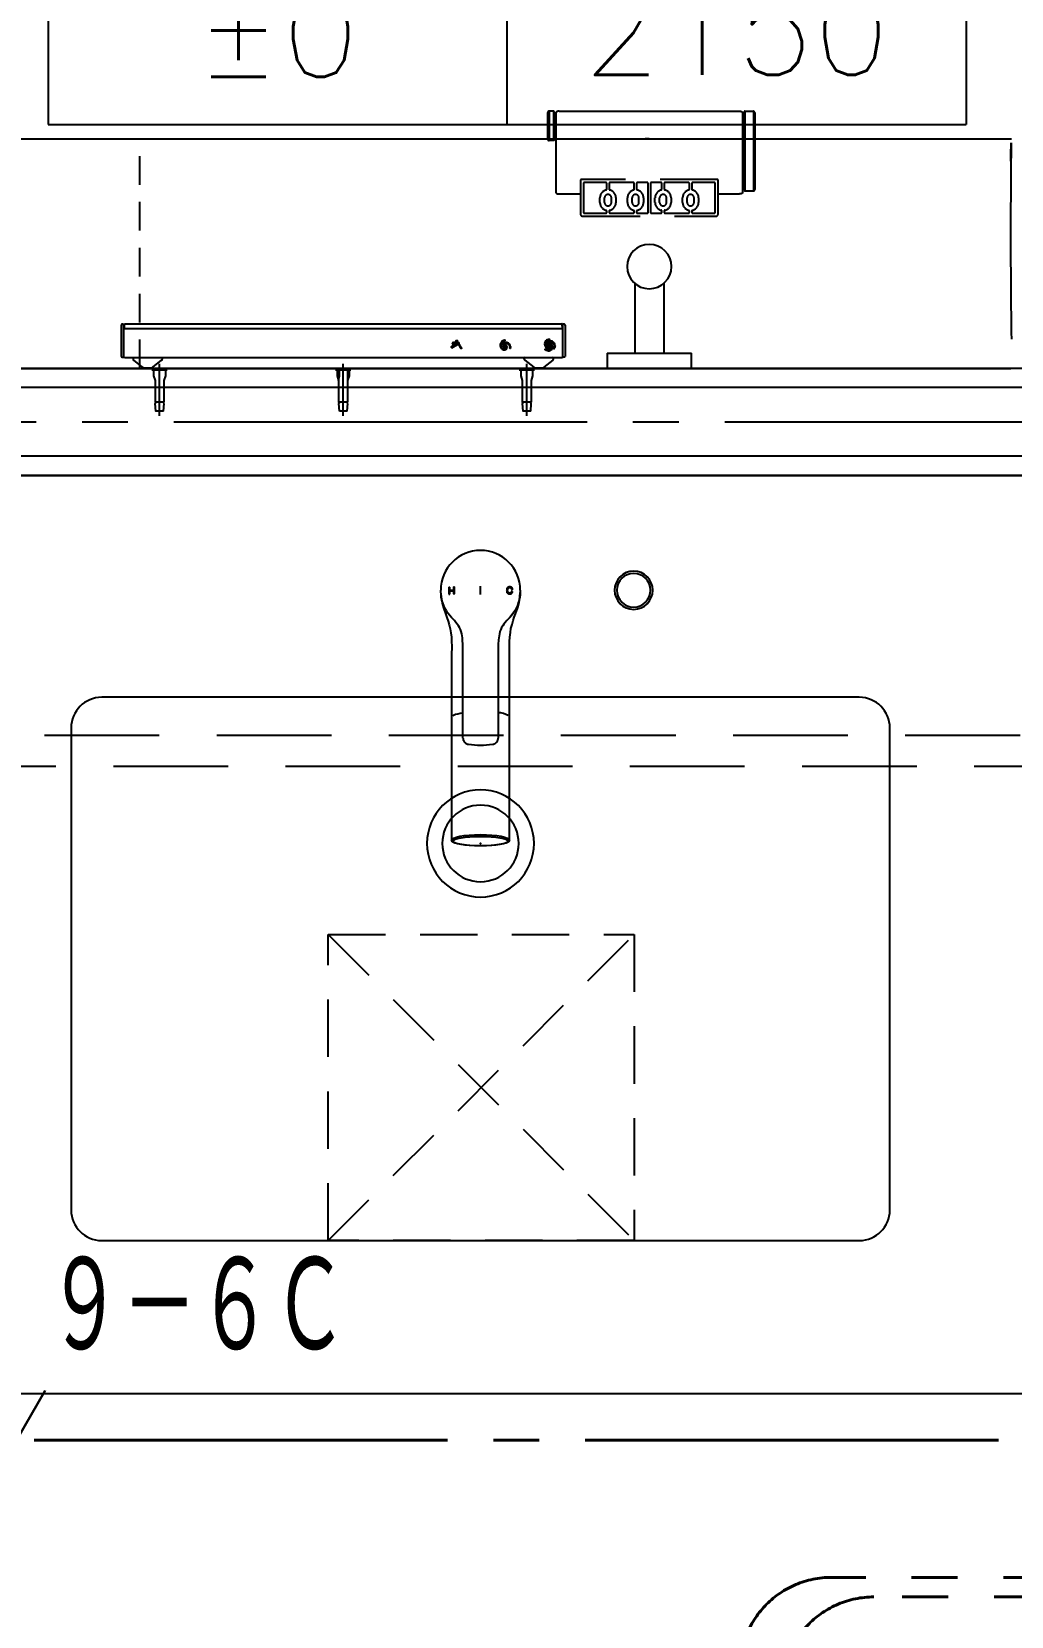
# Model space of a CAD drawing. Header units: millimetres. Extents: x 8300 to 125598, y -10383 to 40000.
# Drawn here: x 45539 to 46180, y 18739 to 19775 of the extents above; entities that cross this region are included whole.
import ezdxf
from ezdxf.enums import TextEntityAlignment as Align

# ---------------------------------------------------------------- set-up
doc = ezdxf.new("R2010")
doc.units = ezdxf.units.MM
doc.header["$LTSCALE"] = 300
for name, pattern in [('CADEWA_LINE5', [1.2, 0.9, -0.1, 0.1, -0.1]), ('CADEWA_LINE6', [2.1, 1.8, -0.1, 0.1, -0.1]), ('DASH-N', [0.375, 0.25, -0.125]), ('DASH-S', [0.2, 0.125, -0.075])]:
    doc.linetypes.add(name, pattern=pattern)
doc.layers.add('E配T_その他－１', color=7, linetype='CONTINUOUS')
doc.layers.add('K建0_壁', color=7, linetype='CONTINUOUS')
doc.styles.add('MS Gothic2', font='msgothic.ttc', dxfattribs={"width": 0.8})
doc.styles.add('txt2', font='txt.shx', dxfattribs={"width": 0.943378, "bigfont": 'extfont2'})

# ---------------------------------------------------------------- blocks, each defined once
blk = doc.blocks.new('ZGroup250', base_point=(46751.7, 16757.5))
at = {"layer": 'E配T_その他－１', "color": 1, "linetype": 'CADEWA_LINE5', "lineweight": 40}
blk.add_line((47878.3, 18752.1), (46089.8, 18752.1), dxfattribs=at)
blk.add_arc((46089.8, 18692.1), 60, 90, 180, dxfattribs=at)
blk = doc.blocks.new('ZGroup252', base_point=(46749.7, 17864.9))
at = {"layer": 'E配T_その他－１', "color": 1, "linetype": 'CADEWA_LINE5', "lineweight": 40}
blk.add_line((47884.4, 18764.9), (46062.1, 18764.9), dxfattribs=at)
blk.add_arc((46062.1, 18704.9), 60, 90, 180, dxfattribs=at)
blk = doc.blocks.new('ZGroup301', base_point=(45850.1, 19836.8))
at = {"layer": 'K建0_壁', "color": 250, "linetype": 'Continuous', "lineweight": -3}
for p, q in [((45550.1, 19959.3), (46150.1, 19959.3)), ((45550.1, 19959.3), (45550.1, 19714.3)), ((46150.1, 19959.3), (46150.1, 19714.3)), ((45550.1, 19834.3), (46150.1, 19834.3)), ((45850.1, 19714.3), (45850.1, 19834.3)), ((45550.1, 19714.3), (46150.1, 19714.3))]:
    blk.add_line(p, q, dxfattribs=at)
at = {"layer": 'K建0_壁', "color": 250, "lineweight": -3, "style": 'txt2'}
for s, height, width, p in [('トイレ', 67.93, 0.953422, (45850.1, 19896.8)), ('±0', 57.6, 1.034314, (45700.1, 19774.3)), ('2150', 57.6, 1.013158, (46000.1, 19775.6))]:
    blk.add_text(s, height=height, dxfattribs=dict(at, width=width)).set_placement(p, align=Align.MIDDLE_CENTER)
blk = doc.blocks.new('ZGroup324', base_point=(46405.7, 18612.6))
at = {"layer": 'E配T_その他－１', "color": 1, "linetype": 'CADEWA_LINE5', "lineweight": 40}
blk.add_line((47611.1, 18854.6), (45290.4, 18854.6), dxfattribs=at)
blk = doc.blocks.new('ZGroup325', base_point=(45546.1, 18908.8))
at = {"layer": 'E配T_その他－１', "color": 3, "linetype": 'Continuous', "lineweight": 30}
blk.add_line((45548.3, 18887.1), (45510.8, 18822.2), dxfattribs=at)
at = {"layer": 'E配T_その他－１', "color": 3, "lineweight": -3, "style": 'MS Gothic2', "width": 0.6}
blk.add_text('ＡＥ０．９－６Ｃ', height=60, dxfattribs=at).set_placement((45352.9, 18944.2), align=Align.MIDDLE_LEFT)

msp = doc.modelspace()

# ---------------------------------------------------------------- linework, layer by layer
at = {"layer": 'K建0_壁', "color": 250, "linetype": 'DASH-S', "lineweight": -3, "ltscale": 15}
for p, q in [((45876.5, 19719.1), (45876.5, 19704.9)), ((45880.5, 19723), (45877.5, 19723)), ((45877.5, 19719.9), (45877.5, 19703.9)), ((45880.5, 19719.9), (45880.5, 19703.9)), ((45881, 19719.5), (45881, 19704.4)), ((45882, 19721.8), (45882, 19705)), ((45882, 19721), (45882, 19710.1)), ((45884, 19723), (46002, 19723)), ((46004, 19721.8), (46004, 19705)), ((46005, 19722.5), (46005, 19707.8)), ((46005.5, 19723), (46011, 19723)), ((46005, 19707.8), (46005, 19705)), ((46005, 19705), (46005, 19707.8)), ((45880.5, 19703.9), (45877.5, 19703.9))]:
    msp.add_line(p, q, dxfattribs=at)
at = {"layer": 'K建0_壁', "color": 250, "linetype": 'DASH-S', "lineweight": -3, "ltscale": 0.5}
msp.add_line((45610, 19555), (45610, 19705), dxfattribs=at)
at = {"layer": 'K建0_壁', "color": 250, "linetype": 'DASH-S', "lineweight": -3}
for p, q in [((45882, 19705), (45882, 19670.1)), ((46004, 19705), (46004, 19670.1)), ((46005, 19689.2), (46005, 19705)), ((46005, 19705), (46005, 19682.1)), ((46005.5, 19705), (46005.5, 19670.9)), ((46011, 19705), (46011, 19670.9)), ((46012, 19705), (46012, 19671.9)), ((45898, 19677.9), (45898, 19655.9)), ((45987.5, 19678.4), (45898.5, 19678.4)), ((45900, 19675.9), (45900, 19656.9)), ((45914.7, 19676.4), (45900.5, 19676.4)), ((45915.2, 19672.1), (45915.2, 19675.9)), ((45916.7, 19675.9), (45916.7, 19672.1)), ((45932.7, 19676.4), (45917.2, 19676.4)), ((45933.2, 19672.1), (45933.2, 19675.9)), ((45934.7, 19675.9), (45934.7, 19672.1)), ((45941.7, 19676.4), (45935.2, 19676.4)), ((45942.2, 19656.9), (45942.2, 19675.9)), ((45943.7, 19675.9), (45943.7, 19656.9)), ((45950.7, 19676.4), (45944.2, 19676.4)), ((45951.2, 19672.1), (45951.2, 19675.9)), ((45952.7, 19675.9), (45952.7, 19672.1)), ((45968.7, 19676.4), (45953.2, 19676.4)), ((45969.2, 19672.1), (45969.2, 19675.9)), ((45970.7, 19675.9), (45970.7, 19672.1)), ((45985.5, 19676.4), (45971.2, 19676.4)), ((45986, 19656.9), (45986, 19675.9)), ((45988, 19655.9), (45988, 19677.9)), ((46005, 19671.5), (46005, 19682.1)), ((45884, 19669), (45898, 19669)), ((45910.7, 19663.4), (45910.7, 19666.4)), ((45913.7, 19663.4), (45913.7, 19666.4)), ((45918.2, 19663.4), (45918.2, 19666.4)), ((45921.2, 19666.4), (45921.2, 19663.4)), ((45928.7, 19663.4), (45928.7, 19666.4)), ((45931.7, 19663.4), (45931.7, 19666.4)), ((45936.2, 19663.4), (45936.2, 19666.4)), ((45939.2, 19666.4), (45939.2, 19663.4)), ((45946.7, 19663.4), (45946.7, 19666.4)), ((45949.7, 19663.4), (45949.7, 19666.4)), ((45954.2, 19663.4), (45954.2, 19666.4)), ((45957.2, 19666.4), (45957.2, 19663.4)), ((45964.7, 19663.4), (45964.7, 19666.4)), ((45967.7, 19663.4), (45967.7, 19666.4)), ((45972.2, 19666.4), (45972.2, 19663.4)), ((45975.2, 19666.4), (45975.2, 19663.4)), ((45988, 19669), (46002, 19669)), ((46005, 19671.5), (46005, 19671.4)), ((46005.5, 19670.9), (46011, 19670.9)), ((45900.5, 19656.4), (45914.7, 19656.4)), ((45915.2, 19656.9), (45915.2, 19657.8)), ((45916.7, 19657.8), (45916.7, 19656.9)), ((45917.2, 19656.4), (45932.7, 19656.4)), ((45933.2, 19656.9), (45933.2, 19657.8)), ((45934.7, 19657.8), (45934.7, 19656.9)), ((45935.2, 19656.4), (45941.7, 19656.4)), ((45944.2, 19656.4), (45950.7, 19656.4)), ((45951.2, 19656.9), (45951.2, 19657.8)), ((45952.7, 19657.8), (45952.7, 19656.9)), ((45953.2, 19656.4), (45968.7, 19656.4)), ((45969.2, 19656.9), (45969.2, 19657.8)), ((45970.7, 19657.8), (45970.7, 19656.9)), ((45971.2, 19656.4), (45985.5, 19656.4)), ((45899.5, 19654.4), (45986.5, 19654.4)), ((45733.2, 18985), (45933.2, 19185)), ((45733.2, 19185), (45933.2, 18985))]:
    msp.add_line(p, q, dxfattribs=at)
at = {"layer": 'K建0_壁', "color": 250, "linetype": 'Continuous', "lineweight": -3}
for p, q in [((45943, 19705), (45940.3, 19705)), ((45933.5, 19610.5), (45933.5, 19565)), ((45952.5, 19610.5), (45952.5, 19565)), ((45598, 19562.8), (45598, 19583.3)), ((45599.3, 19583.8), (45598.5, 19583.8)), ((45599.5, 19583.6), (45599.5, 19562.5)), ((45599.9, 19583.6), (45599.8, 19580.8)), ((45599.9, 19583.6), (45600.4, 19584.1)), ((45600.1, 19583.8), (45600.1, 19583.8)), ((45600.4, 19584.1), (45885.9, 19584.1)), ((45886.2, 19580.8), (45886.1, 19583.9)), ((45886.5, 19562.5), (45886.5, 19583.6)), ((45887.5, 19583.8), (45886.7, 19583.8)), ((45888, 19583.3), (45888, 19562.8)), ((45886.5, 19580.8), (45599.5, 19580.8)), ((45816.9, 19572.7), (45814.9, 19571.5)), ((45817.1, 19572.4), (45815.1, 19571.2)), ((45816.7, 19573.1), (45817.6, 19573.1)), ((45816.9, 19572.7), (45816.7, 19572.7)), ((45817.1, 19572.4), (45817, 19572.3)), ((45817.3, 19572.1), (45817.7, 19572.8)), ((45876.8, 19573.9), (45876.6, 19573.8)), ((45876.8, 19573.3), (45877, 19573.4)), ((45598.5, 19562.4), (45599.3, 19562.4)), ((45600, 19562.1), (45599.5, 19562.6)), ((45600, 19562.1), (45886, 19562.1)), ((45813.6, 19569), (45818.3, 19571.9)), ((45813.9, 19568.4), (45813.6, 19568.8)), ((45814, 19568.4), (45818.7, 19571.3)), ((45814.6, 19571.8), (45814.2, 19571)), ((45815.3, 19570.8), (45814.4, 19570.8)), ((45814.9, 19571.5), (45815, 19571.6)), ((45815.1, 19571.2), (45815.2, 19571.2)), ((45818.7, 19571.4), (45818.5, 19571.9)), ((45886, 19562.1), (45886.5, 19562.6)), ((45887.5, 19562.4), (45886.7, 19562.4)), ((45915.5, 19565), (45915.5, 19555)), ((45915.5, 19565), (45970.5, 19565)), ((45970.5, 19555), (45970.5, 19565)), ((46600, 19555), (45143, 19555)), ((45143, 19555), (46179.2, 19555)), ((45605.7, 19561.6), (45605.7, 19561.1)), ((45611.9, 19555.7), (45606.1, 19560.3)), ((45611.5, 19556), (45611.9, 19555)), ((45874, 19555), (45611.9, 19555)), ((45613.1, 19555.3), (45617.3, 19555.3)), ((45618.5, 19555), (45618, 19554)), ((45618, 19554), (45628, 19554)), ((45618.5, 19555.7), (45624.3, 19560.3)), ((45619, 19554), (45619, 19550)), ((45623, 19524), (45623, 19558)), ((45624.7, 19561.6), (45624.7, 19561.1)), ((45627, 19550), (45627, 19554)), ((45628, 19554), (45627.5, 19555)), ((45738.5, 19555), (45738, 19554)), ((45738, 19554), (45748, 19554)), ((45739, 19554), (45739, 19550)), ((45743, 19524), (45743, 19558)), ((45746, 19533), (45746, 19554)), ((45747, 19550), (45747, 19554)), ((45748, 19554), (45747.5, 19555)), ((45858.5, 19555), (45858, 19554)), ((45858, 19554), (45868, 19554)), ((45859, 19554), (45859, 19550)), ((45861.3, 19561.1), (45861.3, 19561.6)), ((45861.7, 19560.3), (45867.5, 19555.7)), ((45863, 19524), (45863, 19558)), ((45867, 19550), (45867, 19554)), ((45868, 19554), (45867.5, 19555)), ((45868.7, 19555.3), (45872.9, 19555.3)), ((45874.5, 19556), (45874, 19555)), ((45879.9, 19560.3), (45874.1, 19555.7)), ((45880.3, 19561.1), (45880.3, 19561.6)), ((45915.5, 19555), (45970.5, 19555)), ((45970.5, 19555), (45970.5, 19555)), ((46612.5, 19542.5), (45130.5, 19542.5)), ((45619, 19550), (45620, 19547)), ((45620, 19547), (45620, 19533)), ((45626, 19547), (45627, 19550)), ((45626, 19533), (45626, 19547)), ((45740, 19547), (45740, 19533)), ((45746, 19547), (45747, 19550)), ((45859, 19550), (45860, 19547)), ((45860, 19547), (45860, 19533)), ((45866, 19547), (45867, 19550)), ((45866, 19533), (45866, 19547)), ((45626, 19533), (45620, 19533)), ((45625.5, 19532.5), (45626, 19533)), ((45625.9, 19532), (45625.5, 19532.5)), ((45625.5, 19527), (45625.9, 19532)), ((45746, 19533), (45740, 19533)), ((45740.5, 19527), (45740.1, 19532)), ((45745.5, 19532.5), (45746, 19533)), ((45745.9, 19532), (45745.5, 19532.5)), ((45745.5, 19527), (45745.9, 19532)), ((45866, 19533), (45860, 19533)), ((45865.5, 19532.5), (45866, 19533)), ((45865.9, 19532), (45865.5, 19532.5)), ((45865.5, 19527), (45865.9, 19532)), ((45745.5, 19527), (45740.5, 19527)), ((46612.5, 19497.5), (45085.5, 19497.5)), ((46542.5, 19485), (45123, 19485)), ((45127.8, 19485), (46537.8, 19485)), ((45806.8, 19409.1), (45806.8, 19410)), ((45806.9, 19407.2), (45806.8, 19409.1)), ((45806.8, 19408), (45807, 19405.4)), ((45811.9, 19412.1), (45812.6, 19412.1)), ((45811.9, 19412.1), (45811.9, 19407.5)), ((45811.9, 19407.5), (45812.6, 19407.5)), ((45812.6, 19410), (45812.6, 19412.1)), ((45812.6, 19410), (45815, 19410)), ((45812.6, 19409.5), (45815, 19409.5)), ((45812.6, 19407.5), (45812.6, 19409.5)), ((45815, 19412.2), (45815.7, 19412.2)), ((45815, 19412.2), (45815, 19410)), ((45815, 19409.5), (45815, 19407.6)), ((45815, 19407.6), (45815.7, 19407.6)), ((45815.7, 19407.6), (45815.7, 19412.2)), ((45832.7, 19407.3), (45832.7, 19412.7)), ((45850.7, 19407.9), (45850.8, 19407.8)), ((45852.8, 19407.8), (45852.9, 19407.9)), ((45853, 19410.4), (45853.7, 19410.3)), ((45853, 19409.2), (45853.6, 19409.2)), ((45858.5, 19405.9), (45858.7, 19408.6)), ((45858.7, 19409.1), (45858.6, 19407.2)), ((45858.7, 19410), (45858.7, 19409.1)), ((45808.6, 19398.4), (45810, 19394.2)), ((45810, 19394.2), (45810.8, 19392.1)), ((45810.8, 19392.1), (45811.6, 19389.8)), ((45813.7, 19392.1), (45811.4, 19395)), ((45813, 19392.9), (45813.8, 19392.1)), ((45848.9, 19389), (45848, 19387.9)), ((45851.7, 19392.1), (45852.7, 19393.2)), ((45854.1, 19395), (45851.8, 19392.1)), ((45852.7, 19393.2), (45854.3, 19395.4)), ((45854.8, 19392.4), (45855.6, 19394.5)), ((45813.4, 19382.1), (45813.7, 19379.3)), ((45820.7, 19380.2), (45820.4, 19381.6)), ((45845.1, 19381.6), (45844.8, 19380.2)), ((45851.8, 19379.4), (45852.2, 19382.3)), ((45813.8, 19367.5), (45813.8, 19246.6)), ((45821.2, 19313.8), (45821.2, 19371.8)), ((45844.2, 19371.8), (45844.2, 19313.8)), ((45851.7, 19246.6), (45851.7, 19367.5)), ((46080.2, 19340), (45585.2, 19340)), ((45565.2, 19320), (45565.2, 19005)), ((45821.2, 19313.3), (45821.2, 19313.8)), ((45821.2, 19313.3), (45821.3, 19313)), ((45844.2, 19313.8), (45844.2, 19313.3)), ((45844.2, 19312.9), (45844.2, 19313.3)), ((46100.2, 19005), (46100.2, 19320)), ((45821.3, 19313), (45821.3, 19312.8)), ((45844.2, 19312.6), (45844.2, 19312.9)), ((45585.2, 18985), (46080.2, 18985)), ((45127.8, 18885), (46537.8, 18885))]:
    msp.add_line(p, q, dxfattribs=at)
at = {"layer": 'K建0_壁', "color": 250, "linetype": 'CADEWA_LINE5', "lineweight": -3}
msp.add_line((44912.3, 19520), (46678.5, 19520), dxfattribs=at)
at = {"layer": 'K建0_壁', "color": 250, "linetype": 'DASH-S', "lineweight": -3, "ltscale": 15}
for points in [[(45877.5, 19723), (45877.5, 19723), (45877.5, 19723), (45877.4, 19723), (45877.4, 19723), (45877.4, 19723), (45877.4, 19723), (45877.4, 19723), (45877.4, 19723), (45877.3, 19723), (45877.3, 19723), (45877.3, 19723), (45877.3, 19723), (45877.3, 19723), (45877.3, 19723), (45877.2, 19723), (45877.2, 19723), (45877.2, 19723), (45877.2, 19722.9), (45877.2, 19722.9), (45877.2, 19722.9), (45877.1, 19722.9), (45877.1, 19722.9), (45877.1, 19722.9), (45877.1, 19722.9), (45877.1, 19722.9), (45877.1, 19722.9), (45877, 19722.9), (45877, 19722.9), (45877, 19722.9), (45877, 19722.9), (45877, 19722.9), (45877, 19722.8), (45877, 19722.8), (45876.9, 19722.8), (45876.9, 19722.8), (45876.9, 19722.8), (45876.9, 19722.8), (45876.9, 19722.8), (45876.9, 19722.8), (45876.9, 19722.8), (45876.8, 19722.8), (45876.8, 19722.7), (45876.8, 19722.7), (45876.8, 19722.7), (45876.8, 19722.7), (45876.8, 19722.7), (45876.8, 19722.7), (45876.8, 19722.7), (45876.7, 19722.7), (45876.7, 19722.6), (45876.7, 19722.6), (45876.7, 19722.6), (45876.7, 19722.6), (45876.7, 19722.6), (45876.7, 19722.6), (45876.7, 19722.6), (45876.7, 19722.5), (45876.7, 19722.5), (45876.6, 19722.5), (45876.6, 19722.5), (45876.6, 19722.5), (45876.6, 19722.5), (45876.6, 19722.5), (45876.6, 19722.4), (45876.6, 19722.4), (45876.6, 19722.4), (45876.6, 19722.4), (45876.6, 19722.4), (45876.6, 19722.4), (45876.6, 19722.3), (45876.6, 19722.3), (45876.5, 19722.3), (45876.5, 19722.3), (45876.5, 19722.3), (45876.5, 19722.3), (45876.5, 19722.2), (45876.5, 19722.2), (45876.5, 19722.2), (45876.5, 19722.2), (45876.5, 19722.2), (45876.5, 19722.2), (45876.5, 19722.1), (45876.5, 19722.1), (45876.5, 19722.1), (45876.5, 19722.1), (45876.5, 19722.1), (45876.5, 19722.1), (45876.5, 19722), (45876.5, 19722), (45876.5, 19722)], [(45876.5, 19722), (45876.5, 19722), (45876.5, 19722), (45876.5, 19722), (45876.5, 19722), (45876.5, 19722), (45876.5, 19721.9), (45876.5, 19721.9), (45876.5, 19721.9), (45876.5, 19721.9), (45876.5, 19721.9), (45876.5, 19721.8), (45876.5, 19721.8), (45876.5, 19721.8), (45876.5, 19721.7), (45876.5, 19721.7), (45876.5, 19721.6), (45876.5, 19721.6), (45876.5, 19721.5), (45876.5, 19721.5), (45876.5, 19721.4), (45876.5, 19721.4), (45876.5, 19721.3), (45876.5, 19721.2), (45876.5, 19721.2), (45876.5, 19721.1), (45876.5, 19721), (45876.5, 19721), (45876.5, 19720.9), (45876.5, 19720.8), (45876.5, 19720.8), (45876.5, 19720.7), (45876.5, 19720.6), (45876.5, 19720.5), (45876.5, 19720.4), (45876.5, 19720.3), (45876.5, 19720.2), (45876.5, 19720.2), (45876.5, 19720.1), (45876.5, 19720), (45876.5, 19719.9), (45876.5, 19719.8), (45876.5, 19719.7), (45876.5, 19719.6), (45876.5, 19719.5), (45876.5, 19719.4), (45876.5, 19719.3), (45876.5, 19719.2), (45876.5, 19719.1)], [(45877.5, 19723), (45877.5, 19723), (45877.5, 19723), (45877.5, 19723), (45877.5, 19723), (45877.5, 19722.9), (45877.5, 19722.9), (45877.5, 19722.9), (45877.5, 19722.9), (45877.5, 19722.8), (45877.5, 19722.8), (45877.5, 19722.8), (45877.5, 19722.7), (45877.5, 19722.7), (45877.5, 19722.6), (45877.5, 19722.6), (45877.5, 19722.5), (45877.5, 19722.4), (45877.5, 19722.4), (45877.5, 19722.3), (45877.5, 19722.2), (45877.5, 19722.1), (45877.5, 19722.1), (45877.5, 19722), (45877.5, 19721.9), (45877.5, 19721.8), (45877.5, 19721.7), (45877.5, 19721.6), (45877.5, 19721.5), (45877.5, 19721.4), (45877.5, 19721.3), (45877.5, 19721.2), (45877.5, 19721.1), (45877.5, 19721), (45877.5, 19720.9), (45877.5, 19720.8), (45877.5, 19720.7), (45877.5, 19720.5), (45877.5, 19720.4), (45877.5, 19720.3), (45877.5, 19720.2), (45877.5, 19720.1), (45877.5, 19719.9)], [(45880.5, 19723), (45880.5, 19723), (45880.5, 19723), (45880.5, 19723), (45880.5, 19723), (45880.5, 19722.9), (45880.5, 19722.9), (45880.5, 19722.9), (45880.5, 19722.9), (45880.5, 19722.8), (45880.5, 19722.8), (45880.5, 19722.8), (45880.5, 19722.7), (45880.5, 19722.7), (45880.5, 19722.6), (45880.5, 19722.6), (45880.5, 19722.5), (45880.5, 19722.4), (45880.5, 19722.4), (45880.5, 19722.3), (45880.5, 19722.2), (45880.5, 19722.1), (45880.5, 19722.1), (45880.5, 19722), (45880.5, 19721.9), (45880.5, 19721.8), (45880.5, 19721.7), (45880.5, 19721.6), (45880.5, 19721.5), (45880.5, 19721.4), (45880.5, 19721.3), (45880.5, 19721.2), (45880.5, 19721.1), (45880.5, 19721), (45880.5, 19720.9), (45880.5, 19720.8), (45880.5, 19720.7), (45880.5, 19720.5), (45880.5, 19720.4), (45880.5, 19720.3), (45880.5, 19720.2), (45880.5, 19720.1), (45880.5, 19719.9)], [(45881, 19722.5), (45881, 19722.5), (45881, 19722.5), (45881, 19722.5), (45881, 19722.5), (45881, 19722.5), (45881, 19722.6), (45881, 19722.6), (45881, 19722.6), (45881, 19722.6), (45881, 19722.6), (45881, 19722.6), (45881, 19722.6), (45881, 19722.6), (45881, 19722.6), (45881, 19722.6), (45881, 19722.6), (45881, 19722.7), (45881, 19722.7), (45881, 19722.7), (45881, 19722.7), (45881, 19722.7), (45881, 19722.7), (45881, 19722.7), (45881, 19722.7), (45880.9, 19722.7), (45880.9, 19722.7), (45880.9, 19722.7), (45880.9, 19722.7), (45880.9, 19722.8), (45880.9, 19722.8), (45880.9, 19722.8), (45880.9, 19722.8), (45880.9, 19722.8), (45880.9, 19722.8), (45880.9, 19722.8), (45880.9, 19722.8), (45880.9, 19722.8), (45880.9, 19722.8), (45880.9, 19722.8), (45880.9, 19722.8), (45880.9, 19722.8), (45880.9, 19722.9), (45880.8, 19722.9), (45880.8, 19722.9), (45880.8, 19722.9), (45880.8, 19722.9), (45880.8, 19722.9), (45880.8, 19722.9), (45880.8, 19722.9), (45880.8, 19722.9), (45880.8, 19722.9), (45880.8, 19722.9), (45880.8, 19722.9), (45880.8, 19722.9), (45880.8, 19722.9), (45880.7, 19722.9), (45880.7, 19722.9), (45880.7, 19722.9), (45880.7, 19722.9), (45880.7, 19722.9), (45880.7, 19723), (45880.7, 19723), (45880.7, 19723), (45880.7, 19723), (45880.7, 19723), (45880.7, 19723), (45880.7, 19723), (45880.6, 19723), (45880.6, 19723), (45880.6, 19723), (45880.6, 19723), (45880.6, 19723), (45880.6, 19723), (45880.6, 19723), (45880.6, 19723), (45880.6, 19723), (45880.6, 19723), (45880.6, 19723), (45880.5, 19723), (45880.5, 19723), (45880.5, 19723), (45880.5, 19723), (45880.5, 19723), (45880.5, 19723)], [(45881, 19722.5), (45881, 19722.5), (45881, 19722.5), (45881, 19722.5), (45881, 19722.5), (45881, 19722.5), (45881, 19722.4), (45881, 19722.4), (45881, 19722.4), (45881, 19722.4), (45881, 19722.4), (45881, 19722.3), (45881, 19722.3), (45881, 19722.2), (45881, 19722.2), (45881, 19722.2), (45881, 19722.1), (45881, 19722.1), (45881, 19722), (45881, 19722), (45881, 19721.9), (45881, 19721.9), (45881, 19721.8), (45881, 19721.7), (45881, 19721.7), (45881, 19721.6), (45881, 19721.5), (45881, 19721.5), (45881, 19721.4), (45881, 19721.3), (45881, 19721.2), (45881, 19721.1), (45881, 19721.1), (45881, 19721), (45881, 19720.9), (45881, 19720.8), (45881, 19720.7), (45881, 19720.6), (45881, 19720.5), (45881, 19720.4), (45881, 19720.3), (45881, 19720.2), (45881, 19720.1), (45881, 19720), (45881, 19719.9), (45881, 19719.8), (45881, 19719.7), (45881, 19719.6), (45881, 19719.5)], [(45884, 19723), (45884, 19723), (45883.9, 19723), (45883.9, 19723), (45883.8, 19723), (45883.8, 19723), (45883.7, 19723), (45883.7, 19723), (45883.6, 19723), (45883.6, 19723), (45883.5, 19723), (45883.5, 19723), (45883.5, 19723), (45883.4, 19723), (45883.4, 19723), (45883.3, 19723), (45883.3, 19723), (45883.2, 19723), (45883.2, 19723), (45883.2, 19722.9), (45883.1, 19722.9), (45883.1, 19722.9), (45883, 19722.9), (45883, 19722.9), (45883, 19722.9), (45882.9, 19722.9), (45882.9, 19722.9), (45882.8, 19722.9), (45882.8, 19722.9), (45882.8, 19722.9), (45882.7, 19722.8), (45882.7, 19722.8), (45882.7, 19722.8), (45882.6, 19722.8), (45882.6, 19722.8), (45882.6, 19722.8), (45882.5, 19722.8), (45882.5, 19722.7), (45882.5, 19722.7), (45882.4, 19722.7), (45882.4, 19722.7), (45882.4, 19722.6), (45882.3, 19722.6), (45882.3, 19722.6), (45882.3, 19722.6), (45882.3, 19722.5), (45882.2, 19722.5), (45882.2, 19722.5), (45882.2, 19722.5), (45882.2, 19722.4), (45882.1, 19722.4), (45882.1, 19722.4), (45882.1, 19722.3), (45882.1, 19722.3), (45882.1, 19722.3), (45882.1, 19722.2), (45882.1, 19722.2), (45882, 19722.2), (45882, 19722.1), (45882, 19722.1), (45882, 19722.1), (45882, 19722), (45882, 19722), (45882, 19722), (45882, 19721.9), (45882, 19721.9), (45882, 19721.8)], [(46002, 19723), (46002, 19723), (46002.1, 19723), (46002.1, 19723), (46002.2, 19723), (46002.2, 19723), (46002.3, 19723), (46002.3, 19723), (46002.4, 19723), (46002.4, 19723), (46002.5, 19723), (46002.5, 19723), (46002.5, 19723), (46002.6, 19723), (46002.6, 19723), (46002.7, 19723), (46002.7, 19723), (46002.8, 19723), (46002.8, 19723), (46002.8, 19722.9), (46002.9, 19722.9), (46002.9, 19722.9), (46003, 19722.9), (46003, 19722.9), (46003, 19722.9), (46003.1, 19722.9), (46003.1, 19722.9), (46003.2, 19722.9), (46003.2, 19722.9), (46003.2, 19722.9), (46003.3, 19722.8), (46003.3, 19722.8), (46003.3, 19722.8), (46003.4, 19722.8), (46003.4, 19722.8), (46003.4, 19722.8), (46003.5, 19722.8), (46003.5, 19722.7), (46003.5, 19722.7), (46003.6, 19722.7), (46003.6, 19722.7), (46003.6, 19722.6), (46003.7, 19722.6), (46003.7, 19722.6), (46003.7, 19722.6), (46003.7, 19722.5), (46003.8, 19722.5), (46003.8, 19722.5), (46003.8, 19722.5), (46003.8, 19722.4), (46003.9, 19722.4), (46003.9, 19722.4), (46003.9, 19722.3), (46003.9, 19722.3), (46003.9, 19722.3), (46003.9, 19722.2), (46003.9, 19722.2), (46004, 19722.2), (46004, 19722.1), (46004, 19722.1), (46004, 19722.1), (46004, 19722), (46004, 19722), (46004, 19722), (46004, 19721.9), (46004, 19721.9), (46004, 19721.8)], [(46005.5, 19723), (46005.5, 19708.2), (46005.5, 19705)], [(46011, 19723), (46011, 19708.2), (46011, 19705)], [(46012, 19722), (46012, 19707.3), (46012, 19705)], [(45881, 19704.4), (45881, 19704.4), (45881, 19704.4), (45881, 19704.4), (45881, 19704.4), (45881, 19704.4), (45881, 19704.3), (45881, 19704.3), (45881, 19704.3), (45881, 19704.3), (45881, 19704.3), (45881, 19704.3), (45881, 19704.3), (45881, 19704.3), (45881, 19704.3), (45881, 19704.3), (45881, 19704.3), (45881, 19704.2), (45881, 19704.2), (45881, 19704.2), (45881, 19704.2), (45881, 19704.2), (45881, 19704.2), (45881, 19704.2), (45881, 19704.2), (45880.9, 19704.2), (45880.9, 19704.2), (45880.9, 19704.2), (45880.9, 19704.2), (45880.9, 19704.1), (45880.9, 19704.1), (45880.9, 19704.1), (45880.9, 19704.1), (45880.9, 19704.1), (45880.9, 19704.1), (45880.9, 19704.1), (45880.9, 19704.1), (45880.9, 19704.1), (45880.9, 19704.1), (45880.9, 19704.1), (45880.9, 19704.1), (45880.9, 19704.1), (45880.9, 19704), (45880.8, 19704), (45880.8, 19704), (45880.8, 19704), (45880.8, 19704), (45880.8, 19704), (45880.8, 19704), (45880.8, 19704), (45880.8, 19704), (45880.8, 19704), (45880.8, 19704), (45880.8, 19704), (45880.8, 19704), (45880.8, 19704), (45880.7, 19704), (45880.7, 19704), (45880.7, 19704), (45880.7, 19704), (45880.7, 19704), (45880.7, 19703.9), (45880.7, 19703.9), (45880.7, 19703.9), (45880.7, 19703.9), (45880.7, 19703.9), (45880.7, 19703.9), (45880.7, 19703.9), (45880.6, 19703.9), (45880.6, 19703.9), (45880.6, 19703.9), (45880.6, 19703.9), (45880.6, 19703.9), (45880.6, 19703.9), (45880.6, 19703.9), (45880.6, 19703.9), (45880.6, 19703.9), (45880.6, 19703.9), (45880.6, 19703.9), (45880.5, 19703.9), (45880.5, 19703.9), (45880.5, 19703.9), (45880.5, 19703.9), (45880.5, 19703.9), (45880.5, 19703.9)]]:
    msp.add_lwpolyline(points, dxfattribs=at)
at = {"layer": 'K建0_壁', "color": 250, "linetype": 'Continuous', "lineweight": -3}
for points in [[(45143, 19555), (45143, 19705), (46179.6, 19705)], [(46179.5, 19702.4), (46179.4, 19701.1), (46179.4, 19699.7), (46179.4, 19698.3), (46179.4, 19697), (46179.4, 19695.6), (46179.4, 19694.2), (46179.4, 19692.9), (46179.3, 19691.5), (46179.3, 19690.1), (46179.3, 19688.8), (46179.3, 19687.4), (46179.3, 19686.1), (46179.3, 19684.7), (46179.3, 19683.3), (46179.3, 19682), (46179.2, 19680.6), (46179.2, 19679.2), (46179.2, 19677.9), (46179.2, 19676.5), (46179.2, 19675.1), (46179.2, 19673.8), (46179.2, 19672.4), (46179.2, 19671), (46179.2, 19669.7), (46179.2, 19668.3), (46179.2, 19666.9), (46179.2, 19665.6), (46179.2, 19664.2), (46179.1, 19662.8), (46179.1, 19661.5), (46179.1, 19660.1), (46179.1, 19658.7), (46179.1, 19657.4), (46179.1, 19656), (46179.1, 19654.7), (46179.1, 19653.3), (46179.1, 19651.9), (46179.1, 19650.6), (46179.1, 19649.2), (46179.1, 19647.8), (46179.1, 19646.5), (46179.1, 19645.1), (46179.1, 19643.7), (46179.1, 19642.4), (46179.1, 19641), (46179.1, 19639.6), (46179.1, 19638.3), (46179.1, 19636.9), (46179.1, 19635.5), (46179.1, 19634.2), (46179.1, 19632.8), (46179.1, 19631.4), (46179.1, 19630.1), (46179.1, 19628.7), (46179.1, 19627.3), (46179.1, 19626), (46179.1, 19624.6), (46179.1, 19623.3), (46179.1, 19621.9), (46179.2, 19620.5), (46179.2, 19619.2), (46179.2, 19617.8), (46179.2, 19616.4), (46179.2, 19615.1), (46179.2, 19613.7), (46179.2, 19612.3), (46179.2, 19611), (46179.2, 19609.6), (46179.2, 19608.2), (46179.2, 19606.9), (46179.2, 19605.5), (46179.3, 19604.1), (46179.3, 19602.8), (46179.3, 19601.4), (46179.3, 19600), (46179.3, 19598.7), (46179.3, 19597.3), (46179.3, 19596), (46179.3, 19594.6), (46179.3, 19593.2), (46179.4, 19591.9), (46179.4, 19590.5), (46179.4, 19589.1), (46179.4, 19587.8), (46179.4, 19586.4), (46179.4, 19585), (46179.5, 19583.7), (46179.5, 19582.3), (46179.5, 19580.9), (46179.5, 19579.6), (46179.5, 19578.2), (46179.5, 19576.8), (46179.6, 19575.5), (46179.6, 19574.1)], [(46179.3, 19690.3), (46179.3, 19690.8), (46179.3, 19691.3), (46179.3, 19691.8), (46179.3, 19692.3), (46179.3, 19692.8), (46179.3, 19693.3), (46179.3, 19693.8), (46179.3, 19694.3), (46179.3, 19694.8), (46179.3, 19695.4), (46179.3, 19695.9), (46179.3, 19696.4), (46179.3, 19696.9), (46179.3, 19697.4), (46179.3, 19697.9), (46179.4, 19698.4), (46179.4, 19698.9), (46179.4, 19699.4), (46179.4, 19699.9), (46179.4, 19700.4), (46179.4, 19700.9), (46179.4, 19701.4), (46179.4, 19701.9), (46179.4, 19702.4)], [(45739, 19550), (45740, 19547), (45740.5, 19550), (45740.5, 19554)], [(45625.5, 19527), (45620.5, 19527), (45620.1, 19532), (45620.5, 19532.5), (45620, 19533)], [(45740.1, 19532), (45740.5, 19532.5), (45740, 19533)], [(45865.5, 19527), (45860.5, 19527), (45860.1, 19532), (45860.5, 19532.5), (45860, 19533)], [(45811.4, 19395), (45810.4, 19396.6), (45809.5, 19398.3), (45808.7, 19400), (45808.1, 19401.7), (45807.5, 19403.5), (45807.1, 19405.3), (45806.9, 19407.2)], [(45853.7, 19410.3), (45853.7, 19410.5), (45853.7, 19410.7), (45853.6, 19410.8), (45853.6, 19410.9), (45853.6, 19411), (45853.6, 19411.1), (45853.5, 19411.2), (45853.5, 19411.3), (45853.4, 19411.4), (45853.4, 19411.5), (45853.3, 19411.5), (45853.3, 19411.6), (45853.1, 19411.8), (45853, 19411.9), (45852.9, 19411.9), (45852.9, 19412), (45852.8, 19412), (45852.7, 19412.1), (45852.6, 19412.1), (45852.5, 19412.1), (45852.4, 19412.1), (45852.3, 19412.2), (45852.2, 19412.2), (45852.2, 19412.2), (45852, 19412.2), (45851.8, 19412.2), (45851.6, 19412.2), (45851.4, 19412.2), (45851.3, 19412.2), (45851.2, 19412.2), (45851.1, 19412.1), (45851.1, 19412.1), (45851, 19412.1), (45850.9, 19412), (45850.8, 19412), (45850.7, 19411.9), (45850.6, 19411.8), (45850.4, 19411.7), (45850.3, 19411.5), (45850.2, 19411.4), (45850.1, 19411.3), (45850, 19411.2), (45850, 19411.1), (45849.9, 19411), (45849.9, 19410.9), (45849.9, 19410.8), (45849.8, 19410.7), (45849.8, 19410.6), (45849.8, 19410.4), (45849.8, 19410.2), (45849.7, 19409.9)], [(45849.7, 19409.9), (45849.8, 19409.7), (45849.8, 19409.4), (45849.8, 19409.3), (45849.8, 19409.2), (45849.9, 19409.1), (45849.9, 19409), (45849.9, 19408.8), (45850, 19408.7), (45850, 19408.6), (45850.1, 19408.5), (45850.2, 19408.4), (45850.3, 19408.3), (45850.4, 19408.1), (45850.6, 19408), (45850.7, 19407.9)], [(45853, 19409.2), (45852.9, 19409.1), (45852.9, 19409), (45852.9, 19409), (45852.9, 19408.9), (45852.9, 19408.8), (45852.8, 19408.8), (45852.8, 19408.7), (45852.8, 19408.7), (45852.8, 19408.6), (45852.7, 19408.6), (45852.7, 19408.5), (45852.7, 19408.5), (45852.6, 19408.4), (45852.5, 19408.3), (45852.4, 19408.3), (45852.4, 19408.2), (45852.3, 19408.2), (45852.3, 19408.2), (45852.2, 19408.2), (45852.2, 19408.2), (45852.1, 19408.1), (45852.1, 19408.1), (45852, 19408.1), (45851.9, 19408.1), (45851.8, 19408.1), (45851.7, 19408.1), (45851.5, 19408.1), (45851.5, 19408.1), (45851.4, 19408.2), (45851.4, 19408.2), (45851.3, 19408.2), (45851.3, 19408.2), (45851.2, 19408.3), (45851.1, 19408.3), (45851.1, 19408.3), (45851, 19408.4), (45850.9, 19408.5), (45850.8, 19408.6), (45850.7, 19408.7), (45850.7, 19408.8), (45850.6, 19408.9), (45850.6, 19409), (45850.5, 19409.1), (45850.5, 19409.2), (45850.5, 19409.2), (45850.5, 19409.3), (45850.4, 19409.4), (45850.4, 19409.5), (45850.4, 19409.7), (45850.4, 19409.9), (45850.4, 19410.1), (45850.4, 19410.3), (45850.4, 19410.4), (45850.5, 19410.5), (45850.5, 19410.6), (45850.5, 19410.7), (45850.5, 19410.8), (45850.6, 19410.9), (45850.6, 19411), (45850.7, 19411.1), (45850.7, 19411.2), (45850.8, 19411.2), (45850.9, 19411.4), (45851, 19411.5), (45851.1, 19411.5), (45851.1, 19411.6), (45851.2, 19411.6), (45851.3, 19411.6), (45851.3, 19411.6), (45851.4, 19411.7), (45851.4, 19411.7), (45851.5, 19411.7), (45851.5, 19411.7), (45851.7, 19411.7), (45851.8, 19411.7), (45851.9, 19411.7), (45852, 19411.7), (45852.1, 19411.7), (45852.1, 19411.7), (45852.2, 19411.7), (45852.2, 19411.6), (45852.3, 19411.6), (45852.4, 19411.6), (45852.4, 19411.6), (45852.5, 19411.6), (45852.5, 19411.5), (45852.6, 19411.5), (45852.6, 19411.4), (45852.7, 19411.3), (45852.8, 19411.2), (45852.8, 19411.2), (45852.9, 19411.1), (45852.9, 19411.1), (45852.9, 19411), (45853, 19410.9), (45853, 19410.9), (45853, 19410.8), (45853, 19410.7), (45853, 19410.6), (45853, 19410.5), (45853, 19410.4)], [(45850.8, 19407.8), (45850.9, 19407.8), (45851, 19407.8), (45851.1, 19407.7), (45851.1, 19407.7), (45851.2, 19407.7), (45851.3, 19407.6), (45851.4, 19407.6), (45851.6, 19407.6), (45851.8, 19407.6), (45852, 19407.6), (45852.1, 19407.6), (45852.2, 19407.6), (45852.3, 19407.6), (45852.4, 19407.7), (45852.5, 19407.7), (45852.6, 19407.7), (45852.7, 19407.7), (45852.7, 19407.8), (45852.8, 19407.8)], [(45852.9, 19407.9), (45853, 19407.9), (45853.1, 19408), (45853.2, 19408.2), (45853.3, 19408.3), (45853.4, 19408.4), (45853.4, 19408.4), (45853.4, 19408.5), (45853.5, 19408.6), (45853.5, 19408.7), (45853.5, 19408.7), (45853.6, 19408.8), (45853.6, 19408.9), (45853.6, 19409.1), (45853.6, 19409.2)], [(45858.6, 19407.2), (45858.4, 19405.3), (45858, 19403.5), (45857.4, 19401.7), (45856.8, 19400), (45856, 19398.3), (45855.1, 19396.6), (45854.1, 19395)], [(45807, 19405.4), (45807.4, 19403), (45807.9, 19400.6), (45808.6, 19398.4)], [(45855.6, 19394.5), (45857, 19398.8), (45857.7, 19401), (45858.2, 19403.4), (45858.5, 19405.9)], [(45811.6, 19389.8), (45812.3, 19387.4), (45812.9, 19384.8), (45813.4, 19382.1)], [(45820.4, 19381.6), (45820.1, 19383), (45819.6, 19384.3), (45819, 19385.6), (45818.3, 19386.8), (45817.5, 19387.9), (45816.6, 19389), (45815.6, 19390.1), (45813.7, 19392.1)], [(45848, 19387.9), (45847.2, 19386.8), (45846.5, 19385.6), (45845.9, 19384.3), (45845.4, 19383), (45845.1, 19381.6)], [(45851.8, 19392.1), (45849.9, 19390.1), (45848.9, 19389)], [(45852.2, 19382.3), (45852.6, 19385), (45853.3, 19387.6), (45854, 19390.1), (45854.8, 19392.4)], [(45813.7, 19379.3), (45813.8, 19376.4), (45813.9, 19373.4), (45813.8, 19367.5)], [(45821.2, 19371.8), (45821.2, 19374.6), (45821, 19377.4), (45820.9, 19378.8), (45820.7, 19380.2)], [(45844.8, 19380.2), (45844.6, 19378.8), (45844.4, 19377.5), (45844.3, 19374.6), (45844.2, 19371.8)], [(45851.7, 19367.5), (45851.6, 19373.5), (45851.7, 19376.5), (45851.8, 19379.4)], [(45814.7, 19328.1), (45815.4, 19328.5), (45816.4, 19328.9), (45817.8, 19329.3), (45819.4, 19329.6), (45821.3, 19329.9)], [(45821.3, 19312.8), (45821.3, 19312.6), (45821.3, 19312.4), (45821.4, 19312.2), (45821.4, 19312.1), (45821.5, 19311.9), (45821.6, 19311.7), (45821.7, 19311.6), (45821.7, 19311.4), (45821.8, 19311.3), (45822, 19311), (45822.3, 19310.7), (45822.5, 19310.4), (45822.6, 19310.3), (45822.8, 19310.2), (45822.9, 19310.1), (45823.1, 19310), (45823.2, 19309.9), (45823.4, 19309.8), (45823.6, 19309.7), (45823.7, 19309.6), (45824.1, 19309.5), (45824.4, 19309.4), (45824.8, 19309.3)], [(45840.7, 19309.3), (45841.1, 19309.4), (45841.3, 19309.4), (45841.4, 19309.5), (45841.6, 19309.6), (45841.8, 19309.6), (45841.9, 19309.7), (45842.1, 19309.8), (45842.3, 19309.9), (45842.4, 19310), (45842.6, 19310.1), (45842.7, 19310.2), (45843, 19310.4), (45843.2, 19310.7), (45843.5, 19311), (45843.6, 19311.1), (45843.7, 19311.3), (45843.8, 19311.4), (45843.9, 19311.6), (45843.9, 19311.7), (45844, 19311.9), (45844, 19312.1), (45844.1, 19312.2), (45844.2, 19312.6)]]:
    msp.add_lwpolyline(points, dxfattribs=at)
at = {"layer": 'K建0_壁', "color": 250, "linetype": 'DASH-S', "lineweight": -3}
for points in [[(45882, 19670.1), (45882, 19670.1), (45882, 19670.1), (45882, 19670), (45882, 19670), (45882, 19670), (45882, 19669.9), (45882, 19669.9), (45882, 19669.9), (45882, 19669.8), (45882, 19669.8), (45882.1, 19669.8), (45882.1, 19669.7), (45882.1, 19669.7), (45882.1, 19669.7), (45882.1, 19669.7), (45882.1, 19669.6), (45882.1, 19669.6), (45882.2, 19669.6), (45882.2, 19669.5), (45882.2, 19669.5), (45882.2, 19669.5), (45882.2, 19669.5), (45882.3, 19669.4), (45882.3, 19669.4), (45882.3, 19669.4), (45882.3, 19669.4), (45882.4, 19669.3), (45882.4, 19669.3), (45882.4, 19669.3), (45882.4, 19669.3), (45882.5, 19669.3), (45882.5, 19669.2), (45882.5, 19669.2), (45882.6, 19669.2), (45882.6, 19669.2), (45882.6, 19669.2), (45882.7, 19669.2), (45882.7, 19669.1), (45882.7, 19669.1), (45882.8, 19669.1), (45882.8, 19669.1), (45882.8, 19669.1), (45882.9, 19669.1), (45882.9, 19669.1), (45882.9, 19669.1), (45883, 19669.1), (45883, 19669.1), (45883, 19669.1), (45883.1, 19669), (45883.1, 19669), (45883.1, 19669), (45883.2, 19669), (45883.2, 19669), (45883.3, 19669), (45883.3, 19669), (45883.3, 19669), (45883.4, 19669), (45883.4, 19669), (45883.5, 19669), (45883.5, 19669), (45883.5, 19669), (45883.6, 19669), (45883.6, 19669), (45883.7, 19669), (45883.7, 19669), (45883.7, 19669), (45883.8, 19669), (45883.8, 19669), (45883.9, 19669), (45883.9, 19669), (45884, 19669), (45884, 19669)], [(46004, 19670.1), (46004, 19670.1), (46004, 19670.1), (46004, 19670), (46004, 19670), (46004, 19670), (46004, 19669.9), (46004, 19669.9), (46004, 19669.9), (46004, 19669.8), (46004, 19669.8), (46003.9, 19669.8), (46003.9, 19669.7), (46003.9, 19669.7), (46003.9, 19669.7), (46003.9, 19669.7), (46003.9, 19669.6), (46003.9, 19669.6), (46003.8, 19669.6), (46003.8, 19669.5), (46003.8, 19669.5), (46003.8, 19669.5), (46003.8, 19669.5), (46003.7, 19669.4), (46003.7, 19669.4), (46003.7, 19669.4), (46003.7, 19669.4), (46003.6, 19669.3), (46003.6, 19669.3), (46003.6, 19669.3), (46003.6, 19669.3), (46003.5, 19669.3), (46003.5, 19669.2), (46003.5, 19669.2), (46003.4, 19669.2), (46003.4, 19669.2), (46003.4, 19669.2), (46003.3, 19669.2), (46003.3, 19669.1), (46003.3, 19669.1), (46003.2, 19669.1), (46003.2, 19669.1), (46003.2, 19669.1), (46003.1, 19669.1), (46003.1, 19669.1), (46003.1, 19669.1), (46003, 19669.1), (46003, 19669.1), (46003, 19669.1), (46002.9, 19669), (46002.9, 19669), (46002.9, 19669), (46002.8, 19669), (46002.8, 19669), (46002.7, 19669), (46002.7, 19669), (46002.7, 19669), (46002.6, 19669), (46002.6, 19669), (46002.5, 19669), (46002.5, 19669), (46002.5, 19669), (46002.4, 19669), (46002.4, 19669), (46002.3, 19669), (46002.3, 19669), (46002.3, 19669), (46002.2, 19669), (46002.2, 19669), (46002.1, 19669), (46002.1, 19669), (46002, 19669), (46002, 19669)]]:
    msp.add_lwpolyline(points, dxfattribs=at)
at = {"layer": 'K建0_壁', "color": 250, "linetype": 'DASH-N', "lineweight": -3}
for points in [[(45142.8, 19485), (46522.8, 19485), (46522.8, 19315), (45142.8, 19315)], [(45142.8, 19295), (46522.8, 19295), (46522.8, 19315), (45142.8, 19315)]]:
    msp.add_lwpolyline(points, close=True, dxfattribs=at)
at = {"layer": 'K建0_壁', "color": 250, "linetype": 'DASH-S', "lineweight": -3}
msp.add_lwpolyline([(45933.2, 19185), (45933.2, 18985), (45733.2, 18985), (45733.2, 19185)], close=True, dxfattribs=at)
at = {"layer": 'K建0_壁', "color": 250, "linetype": 'Continuous', "lineweight": -3}
for centre, radius in [((45848.5, 19573.3), 0.266), ((45877.7, 19573.8), 0.266), ((45818.7, 19570.3), 0.267), ((45819.2, 19569.6), 0.267), ((45819.6, 19568.9), 0.267), ((45820.1, 19568.2), 0.267), ((45852.1, 19569.1), 0.266), ((45852.1, 19568.3), 0.266), ((45875.1, 19567.3), 0.266), ((45875.9, 19566.9), 0.266), ((45880.7, 19568), 0.266), ((45881.1, 19568.8), 0.266), ((45881.2, 19569.6), 0.266)]:
    msp.add_circle(centre, radius, dxfattribs=at)
at = {"layer": 'K建0_壁', "color": 250, "linetype": 'DASH-S', "lineweight": -3, "ltscale": 15}
for centre, radius, start, end in [((45882, 19722), 1, 179.9917, 269.9991), ((46004, 19722), 1, 270.0009, 0.0083), ((46005.5, 19722.5), 0.5, 90.0012, 179.9987), ((46011, 19722), 1, 0.0016, 89.9982), ((45882, 19709.1), 1, 90.0072, 180.0055), ((46004, 19709.1), 1, 359.9945, 89.9928), ((45877.5, 19704.9), 1, 179.9974, 269.9967)]:
    msp.add_arc(centre, radius, start, end, dxfattribs=at)
at = {"layer": 'K建0_壁', "color": 250, "linetype": 'DASH-S', "lineweight": -3}
for centre, radius, start, end in [((46004, 19691.2), 1, 270, 360), ((45898.5, 19677.9), 0.5, 90, 180), ((45900.5, 19675.9), 0.5, 90, 180), ((45914.7, 19675.9), 0.5, 0, 90), ((45917.2, 19675.9), 0.5, 90, 180), ((45932.7, 19675.9), 0.5, 0, 90), ((45935.2, 19675.9), 0.5, 90, 180), ((45941.7, 19675.9), 0.5, 0, 90), ((45944.2, 19675.9), 0.5, 90, 180), ((45950.7, 19675.9), 0.5, 0, 90), ((45953.2, 19675.9), 0.5, 90, 180), ((45968.7, 19675.9), 0.5, 0, 90), ((45971.2, 19675.9), 0.5, 90, 180), ((45985.5, 19675.9), 0.5, 0, 90), ((45987.5, 19677.9), 0.5, 0, 90), ((45916, 19666.4), 5.25, 102.5559, 180), ((45916, 19666.4), 2.25, 0, 180), ((45914.7, 19672.1), 0.5, 282.5559, 360), ((45917.2, 19672.1), 0.5, 180, 257.4441), ((45916, 19666.4), 5.25, 0, 77.4441), ((45934, 19666.4), 5.25, 102.5559, 180), ((45934, 19666.4), 2.25, 0, 180), ((45932.7, 19672.1), 0.5, 282.5559, 360), ((45935.2, 19672.1), 0.5, 180, 257.4441), ((45934, 19666.4), 5.25, 0, 77.4441), ((45952, 19666.4), 5.25, 102.5559, 180), ((45952, 19666.4), 2.25, 0, 180), ((45950.7, 19672.1), 0.5, 282.5559, 360), ((45953.2, 19672.1), 0.5, 180, 257.4441), ((45952, 19666.4), 5.25, 0, 77.4441), ((45970, 19666.4), 5.25, 102.5559, 180), ((45970, 19666.4), 2.25, 0, 180), ((45968.7, 19672.1), 0.5, 282.5559, 360), ((45971.2, 19672.1), 0.5, 180, 257.4441), ((45970, 19666.4), 5.25, 0, 77.4441), ((46004, 19673), 1, 0, 90), ((46005.5, 19671.4), 0.5, 180.001, 269.9988), ((46011, 19671.9), 1, 270.0018, 359.9984), ((45899.5, 19655.9), 1.5, 180, 270), ((45900.5, 19656.9), 0.5, 180, 270), ((45916, 19663.4), 5.25, 180, 257.4441), ((45916, 19663.4), 2.25, 180, 0), ((45914.7, 19656.9), 0.5, 270, 360), ((45914.7, 19657.8), 0.5, 0, 77.4441), ((45917.2, 19657.8), 0.5, 102.5559, 180), ((45917.2, 19656.9), 0.5, 180, 270), ((45916, 19663.4), 5.25, 282.5559, 0), ((45934, 19663.4), 5.25, 180, 257.4441), ((45934, 19663.4), 2.25, 180, 0), ((45932.7, 19656.9), 0.5, 270, 360), ((45932.7, 19657.8), 0.5, 0, 77.4441), ((45935.2, 19657.8), 0.5, 102.5559, 180), ((45935.2, 19656.9), 0.5, 180, 270), ((45934, 19663.4), 5.25, 282.5559, 0), ((45941.7, 19656.9), 0.5, 270, 360), ((45944.2, 19656.9), 0.5, 180, 270), ((45952, 19663.4), 5.25, 180, 257.4441), ((45952, 19663.4), 2.25, 180, 0), ((45950.7, 19656.9), 0.5, 270, 360), ((45950.7, 19657.8), 0.5, 0, 77.4441), ((45953.2, 19657.8), 0.5, 102.5559, 180), ((45953.2, 19656.9), 0.5, 180, 270), ((45952, 19663.4), 5.25, 282.5559, 0), ((45970, 19663.4), 5.25, 180, 257.4441), ((45970, 19663.4), 2.25, 180, 0), ((45968.7, 19656.9), 0.5, 270, 360), ((45968.7, 19657.8), 0.5, 0, 77.4441), ((45971.2, 19657.8), 0.5, 102.5559, 180), ((45971.2, 19656.9), 0.5, 180, 270), ((45970, 19663.4), 5.25, 282.5559, 0), ((45985.5, 19656.9), 0.5, 270, 360), ((45986.5, 19655.9), 1.5, 270, 360)]:
    msp.add_arc(centre, radius, start, end, dxfattribs=at)
at = {"layer": 'K建0_壁', "color": 250, "linetype": 'Continuous', "lineweight": -3}
for centre, radius, start, end in [((45943, 19621.5), 14.5, 90, 270), ((45943, 19621.5), 14.5, 270, 90), ((45598.5, 19583.3), 0.5, 90.0907, 180), ((45599.3, 19583.6), 0.2, 0, 89.8567), ((45600.1, 19583.6), 0.2, 90.113, 178.5637), ((45885.9, 19583.9), 0.2, 1.0002, 90), ((45886.7, 19583.6), 0.2, 89.8567, 180), ((45887.5, 19583.3), 0.5, 0, 89.9093), ((45816.7, 19572.9), 0.188, 91.8601, 272.1732), ((45817.2, 19572.2), 0.188, 151.9828, 332.1806), ((45817.6, 19572.9), 0.189, 41.3875, 91.7407), ((45817.6, 19572.9), 0.191, 332.6887, 40.8768), ((45849.3, 19569.9), 3.75, 142.4434, 177.3174), ((45849.1, 19570), 3.47, 114.6775, 142.0713), ((45849.2, 19570), 2.99, 115.6519, 152.3534), ((45847.7, 19572.9), 0.267, 295.5615, 90.0858), ((45847.7, 19572.9), 0.263, 90.0295, 107.4237), ((45877.8, 19570.9), 3.22, 152.4069, 176.0135), ((45877.7, 19570.8), 3.19, 126.8504, 151.6551), ((45877.7, 19570.9), 2.6, 130.1843, 153.4426), ((45878, 19570.4), 3.71, 112.3158, 125.5642), ((45877.8, 19570.6), 2.92, 111.5488, 128.7801), ((45878.5, 19570.5), 2.24, 113.8421, 145.4055), ((45876.9, 19573.6), 0.267, 287.2021, 106.2476), ((45878.4, 19570.5), 1.69, 106.6486, 142.866), ((45878.6, 19570.1), 2.63, 85.4627, 112.5907), ((45878.6, 19570), 2.18, 73.9013, 105.8794), ((45878.5, 19569.8), 2.97, 64.5033, 84.9481), ((45878.4, 19569.6), 2.59, 49.519, 73.7827), ((45878.5, 19569.7), 3.07, 35.3847, 64.1661), ((45598.5, 19562.8), 0.5, 180, 269.9876), ((45599.3, 19562.5), 0.2, 270.0197, 0), ((45606.2, 19561.6), 0.5, 90, 180), ((45624.2, 19561.6), 0.5, 0, 90), ((45813.7, 19568.9), 0.107, 122.89, 211.8159), ((45814, 19568.4), 0.107, 212.1019, 301.6746), ((45814.4, 19571), 0.193, 152.9967, 208.0662), ((45814.4, 19571), 0.192, 209.1081, 271.0575), ((45814.8, 19571.7), 0.188, 331.945, 152.0437), ((45815.3, 19571), 0.188, 272.1322, 92.0398), ((45818.4, 19571.8), 0.106, 31.7347, 122.1063), ((45818.7, 19571.4), 0.107, 301.8343, 32.2483), ((45848.6, 19569.9), 3.02, 176.1738, 218.8475), ((45849.4, 19569.9), 3.27, 152.4249, 177.1989), ((45848.6, 19569.9), 2.45, 176.0258, 220.6824), ((45848, 19569.4), 2.25, 218.8717, 263.6351), ((45848, 19569.4), 1.72, 220.4937, 263.0017), ((45849.1, 19569.9), 1.93, 139.5148, 177.6334), ((45848.6, 19569.9), 1.46, 177.0873, 213.5572), ((45848.6, 19569.9), 1.41, 214.1188, 244.3628), ((45849.2, 19569.9), 2.01, 112.2707, 140.14), ((45849, 19569.9), 1.32, 155.9059, 177.7364), ((45848.6, 19569.9), 0.932, 176.5172, 215.9914), ((45849.2, 19569.8), 1.5, 112.6858, 156.1864), ((45848, 19569.3), 1.6, 261.7638, 310.3519), ((45848.1, 19569.2), 2.13, 262.2759, 310.7475), ((45848.6, 19569.9), 0.872, 217.6702, 245.0271), ((45848.1, 19568.9), 0.267, 243.9787, 63.8874), ((45849.4, 19569.2), 2.7, 89.9866, 112.1669), ((45849.4, 19569.2), 2.21, 80.0355, 111.9297), ((45848.8, 19570.2), 0.267, 82.9566, 263.0862), ((45848.7, 19569.1), 0.865, 42.2246, 80.3957), ((45848.7, 19569.1), 1.4, 34.8363, 81.4297), ((45848.2, 19569), 1.31, 311.2771, 357.7327), ((45848.5, 19569), 1.07, 356.6739, 38.9706), ((45849.4, 19569.2), 2.74, 69.6887, 89.9485), ((45848.2, 19569), 1.82, 311.1101, 358.353), ((45849.4, 19569.2), 2.23, 51.9745, 79.96), ((45848.4, 19569), 1.63, 357.4306, 33.1406), ((45849.4, 19569), 2.88, 40.525, 69.5422), ((45849.1, 19568.7), 2.78, 26.0909, 51.4372), ((45848.9, 19568.6), 3.55, 26.7601, 40.7472), ((45851.8, 19570.1), 0.267, 206.9658, 26.888), ((45861.8, 19561.6), 0.5, 90, 180), ((45877.9, 19570.9), 3.33, 176.6884, 194.7787), ((45877.4, 19570.8), 2.81, 195.3668, 216.1759), ((45877.8, 19570.9), 2.77, 154.4784, 179.4002), ((45877.8, 19570.9), 2.74, 180.1664, 200.0161), ((45877.3, 19570.8), 2.79, 217.124, 241.8784), ((45877.4, 19570.8), 2.31, 202.1193, 225.287), ((45877.3, 19570.8), 2.2, 226.6667, 252.3647), ((45877.2, 19570.7), 2.59, 242.6358, 269.6172), ((45878.4, 19570.5), 2.21, 145.9885, 168.1966), ((45877.9, 19570.6), 1.63, 169.0455, 210.6522), ((45876.7, 19566.8), 0.267, 86.6373, 265.2969), ((45877.8, 19570.6), 1.53, 212.6627, 238.8746), ((45877.2, 19570.7), 2.06, 253.6345, 280.9204), ((45876.9, 19570.4), 3.37, 266.0516, 274.0417), ((45876.9, 19570.5), 4.01, 266.419, 279.1007), ((45878.6, 19570.5), 1.8, 144.2667, 166.1785), ((45877.7, 19570.2), 1.18, 121.9444, 141.3227), ((45877.3, 19570.1), 0.816, 243.5652, 280.247), ((45878, 19569.6), 1.77, 91.0802, 119.3342), ((45877.9, 19570.1), 0.773, 147.1415, 184.4417), ((45877.5, 19570.1), 0.377, 186.4047, 214.9149), ((45877.7, 19570.2), 0.593, 93.892, 145.4765), ((45877.3, 19570), 0.244, 218.8732, 268.1894), ((45877.1, 19570.7), 2.62, 270.6676, 286.0095), ((45877, 19569.6), 2.61, 274.057, 298.1328), ((45877.8, 19564.9), 4.91, 93.4538, 94.8945), ((45877.4, 19569.5), 0.267, 280.9293, 86.5308), ((45877.3, 19569.9), 1.27, 282.4885, 334.1557), ((45877.1, 19569.4), 2.96, 279.944, 305.5251), ((45877.7, 19570), 0.802, 60.4661, 95.9827), ((45877.9, 19569.8), 1.62, 65.6063, 89.5864), ((45877.3, 19569.9), 1.84, 288.9362, 320.5357), ((45877.6, 19569.9), 0.932, 13.4604, 56.618), ((45877.2, 19569.1), 2.02, 299.3974, 328.4437), ((45877.4, 19569.8), 1.21, 334.3325, 12.8385), ((45877.7, 19569.4), 1.98, 25.3828, 64.2049), ((45877.1, 19570), 2.03, 321.9818, 340.0791), ((45877.3, 19569), 2.49, 306.8387, 333.8638), ((45877.3, 19569.9), 1.77, 341.6645, 4.3709), ((45877, 19569.1), 2.3, 330.9486, 355.3149), ((45877, 19569.2), 2.27, 354.9528, 21.4922), ((45877.1, 19569.2), 2.68, 2.1891, 24.721), ((45876.8, 19569.2), 2.95, 335.4132, 2.2151), ((45879.8, 19561.6), 0.5, 0, 90), ((45878.5, 19569.7), 2.47, 29.3785, 48.6614), ((45878.6, 19569.9), 2.31, 13.2135, 27.8942), ((45881.1, 19570.5), 0.267, 192.793, 11.6493), ((45878.7, 19569.9), 2.74, 12.8561, 34.6032), ((45886.7, 19562.5), 0.2, 180, 269.9803), ((45887.5, 19562.8), 0.5, 270.0124, 0), ((45606.7, 19561.1), 1, 180, 231.8615), ((45613.1, 19557.3), 2, 231.8615, 270), ((45617.3, 19557.3), 2, 270, 308.1385), ((45623.7, 19561.1), 1, 308.1647, 0), ((45862.3, 19561.1), 1, 180, 231.8353), ((45868.7, 19557.3), 2, 231.8615, 270), ((45872.9, 19557.3), 2, 270, 308.1385), ((45879.3, 19561.1), 1, 308.1385, 0), ((45832.7, 19410), 26, 0, 180), ((45932.8, 19410), 12.5, 0, 180), ((45932.8, 19410), 11, 0, 180), ((45932.8, 19410), 12.5, 180, 0), ((45932.8, 19410), 11, 180, 0), ((45585.2, 19320), 20, 90, 180), ((46080.2, 19320), 20, 360, 90), ((45843.2, 19313.4), 16.6, 62.4913, 86.4002), ((45832.7, 19244.5), 35, 0, 180), ((45832.7, 19244.5), 25, 0, 180), ((45832.7, 19244.5), 35, 180, 0), ((45832.7, 19244.5), 25, 180, 0), ((45585.2, 19005), 20, 180, 270), ((46080.2, 19005), 20, 270, 0)]:
    msp.add_arc(centre, radius, start, end, dxfattribs=at)
at = {"layer": 'K建0_壁', "color": 250, "linetype": 'DASH-S', "lineweight": -3}
for centre in [(46004, 19691), (46004, 19683.2)]:
    msp.add_ellipse(centre, major_axis=(-1, 0), ratio=0.866025, start_param=1.570796, end_param=3.141593, dxfattribs=at)
at = {"layer": 'K建0_壁', "color": 250, "linetype": 'Continuous', "lineweight": -3}
msp.add_ellipse((45832.7, 19385.7), major_axis=(0, 76.9), ratio=0.866174, start_param=3.021549, end_param=3.261637, dxfattribs=at)
for centre, major_axis, ratio in [((45832.7, 19246.6), (19, 0), 0.195127), ((45832.7, 19246), (18, 0), 0.173741)]:
    msp.add_ellipse(centre, major_axis=major_axis, ratio=ratio, dxfattribs=at)
msp.add_point((45832.7, 19244.5), dxfattribs=at)

# ---------------------------------------------------------------- block references
at = {"layer": 'E配T_その他－１', "linetype": 'Continuous', "lineweight": -3}
for name, p in [('ZGroup325', (45546.1, 18908.8)), ('ZGroup324', (46405.7, 18612.6)), ('ZGroup252', (46749.7, 17864.9)), ('ZGroup250', (46751.7, 16757.5))]:
    msp.add_blockref(name, p, dxfattribs=at)
at = {"layer": 'K建0_壁', "linetype": 'CADEWA_LINE6', "lineweight": 15}
msp.add_blockref('ZGroup301', (45850.1, 19836.8), dxfattribs=at)

doc.saveas('drawing.dxf')
